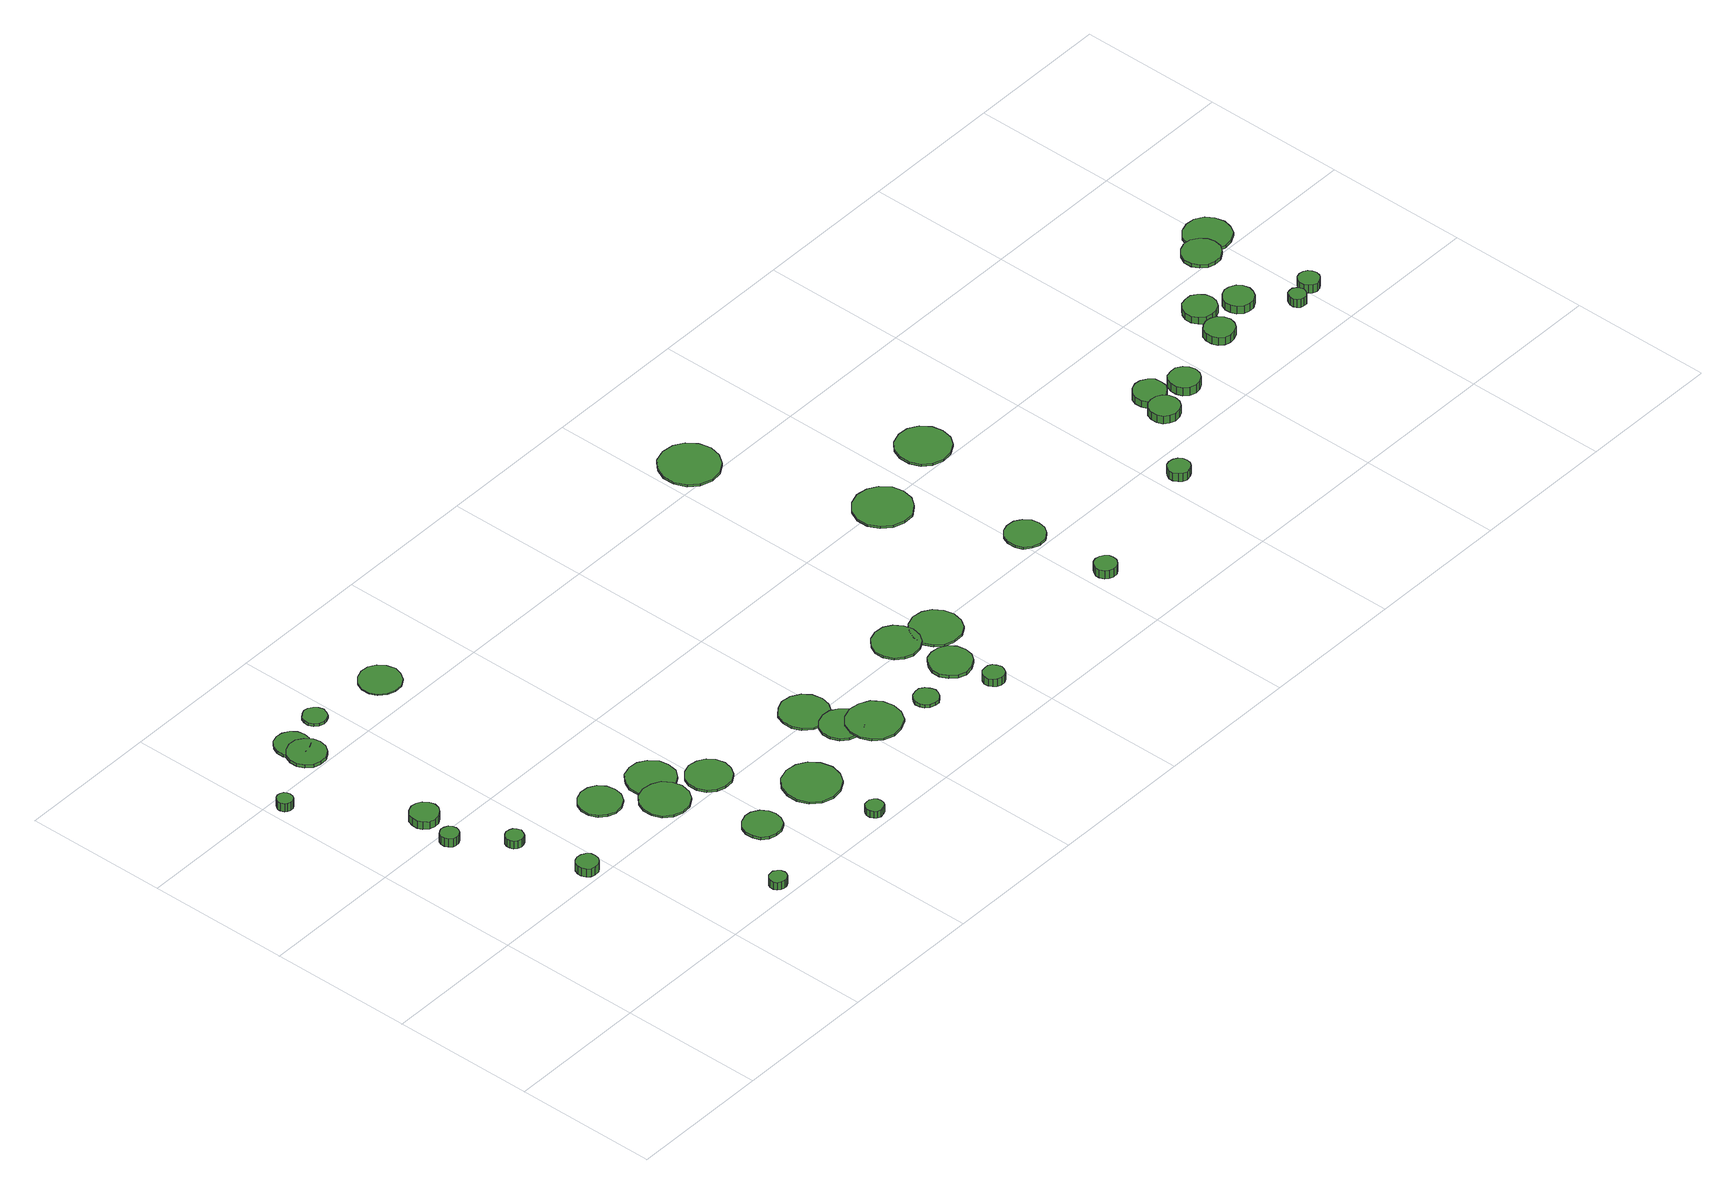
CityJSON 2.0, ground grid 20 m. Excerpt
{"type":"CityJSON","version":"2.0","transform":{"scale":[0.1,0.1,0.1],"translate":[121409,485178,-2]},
"CityObjects":{
"tree1":{"type":"SolitaryVegetationObject","attributes":{"function":"something"},"geometry":[{"type":"MultiSurface","lod":"1","boundaries":[[[0,1,2,3,4,5,6,7,8,9,10,11,12,13,14]],[[15,16,17,18,19,20,21,22,23,24,25,26,27,28,29]],[[0,29,28,1]],[[1,28,27,2]],[[2,27,26,3]],[[3,26,25,4]],[[4,25,24,5]],[[5,24,23,6]],[[6,23,22,7]],[[7,22,21,8]],[[8,21,20,9]],[[9,20,19,10]],[[10,19,18,11]],[[11,18,17,12]],[[12,17,16,13]],[[13,16,15,14]],[[14,15,29,0]]]}]},
"tree2":{"type":"SolitaryVegetationObject","attributes":{"function":"something"},"geometry":[{"type":"MultiSurface","lod":"1","boundaries":[[[30,31,32,33,34,35,36,37,38,39,40,41,42,43,44]],[[45,46,47,48,49,50,51,52,53,54,55,56,57,58,59]],[[30,59,58,31]],[[31,58,57,32]],[[32,57,56,33]],[[33,56,55,34]],[[34,55,54,35]],[[35,54,53,36]],[[36,53,52,37]],[[37,52,51,38]],[[38,51,50,39]],[[39,50,49,40]],[[40,49,48,41]],[[41,48,47,42]],[[42,47,46,43]],[[43,46,45,44]],[[44,45,59,30]]]}]},
"tree3":{"type":"SolitaryVegetationObject","attributes":{"function":"something"},"geometry":[{"type":"MultiSurface","lod":"1","boundaries":[[[60,61,62,63,64,65,66,67,68,69,70,71,72,73,74]],[[75,76,77,78,79,80,81,82,83,84,85,86,87,88,89]],[[60,89,88,61]],[[61,88,87,62]],[[62,87,86,63]],[[63,86,85,64]],[[64,85,84,65]],[[65,84,83,66]],[[66,83,82,67]],[[67,82,81,68]],[[68,81,80,69]],[[69,80,79,70]],[[70,79,78,71]],[[71,78,77,72]],[[72,77,76,73]],[[73,76,75,74]],[[74,75,89,60]]]}]},
"tree4":{"type":"SolitaryVegetationObject","attributes":{"function":"something"},"geometry":[{"type":"MultiSurface","lod":"1","boundaries":[[[90,91,92,93,94,95,96,97,98,99,100,101,102,103,104]],[[105,106,107,108,109,110,111,112,113,114,115,116,117,118,119]],[[90,119,118,91]],[[91,118,117,92]],[[92,117,116,93]],[[93,116,115,94]],[[94,115,114,95]],[[95,114,113,96]],[[96,113,112,97]],[[97,112,111,98]],[[98,111,110,99]],[[99,110,109,100]],[[100,109,108,101]],[[101,108,107,102]],[[102,107,106,103]],[[103,106,105,104]],[[104,105,119,90]]]}]},
"tree5":{"type":"SolitaryVegetationObject","attributes":{"function":"something"},"geometry":[{"type":"MultiSurface","lod":"1","boundaries":[[[120,121,122,123,124,125,126,127,128,129,130,131,132,133,134]],[[135,136,137,138,139,140,141,142,143,144,145,146,147,148,149]],[[120,149,148,121]],[[121,148,147,122]],[[122,147,146,123]],[[123,146,145,124]],[[124,145,144,125]],[[125,144,143,126]],[[126,143,142,127]],[[127,142,141,128]],[[128,141,140,129]],[[129,140,139,130]],[[130,139,138,131]],[[131,138,137,132]],[[132,137,136,133]],[[133,136,135,134]],[[134,135,149,120]]]}]},
"tree6":{"type":"SolitaryVegetationObject","attributes":{"function":"something"},"geometry":[{"type":"MultiSurface","lod":"1","boundaries":[[[150,151,152,153,154,155,156,157,158,159,160,161,162,163,164]],[[165,166,167,168,169,170,171,172,173,174,175,176,177,178,179]],[[150,179,178,151]],[[151,178,177,152]],[[152,177,176,153]],[[153,176,175,154]],[[154,175,174,155]],[[155,174,173,156]],[[156,173,172,157]],[[157,172,171,158]],[[158,171,170,159]],[[159,170,169,160]],[[160,169,168,161]],[[161,168,167,162]],[[162,167,166,163]],[[163,166,165,164]],[[164,165,179,150]]]}]},
"tree7":{"type":"SolitaryVegetationObject","attributes":{"function":"something"},"geometry":[{"type":"MultiSurface","lod":"1","boundaries":[[[180,181,182,183,184,185,186,187,188,189,190,191,192,193,194]],[[195,196,197,198,199,200,201,202,203,204,205,206,207,208,209]],[[180,209,208,181]],[[181,208,207,182]],[[182,207,206,183]],[[183,206,205,184]],[[184,205,204,185]],[[185,204,203,186]],[[186,203,202,187]],[[187,202,201,188]],[[188,201,200,189]],[[189,200,199,190]],[[190,199,198,191]],[[191,198,197,192]],[[192,197,196,193]],[[193,196,195,194]],[[194,195,209,180]]]}]},
"tree8":{"type":"SolitaryVegetationObject","attributes":{"function":"something"},"geometry":[{"type":"MultiSurface","lod":"1","boundaries":[[[210,211,212,213,214,215,216,217,218,219,220,221,222,223,224]],[[225,226,227,228,229,230,231,232,233,234,235,236,237,238,239]],[[210,239,238,211]],[[211,238,237,212]],[[212,237,236,213]],[[213,236,235,214]],[[214,235,234,215]],[[215,234,233,216]],[[216,233,232,217]],[[217,232,231,218]],[[218,231,230,219]],[[219,230,229,220]],[[220,229,228,221]],[[221,228,227,222]],[[222,227,226,223]],[[223,226,225,224]],[[224,225,239,210]]]}]},
"tree9":{"type":"SolitaryVegetationObject","attributes":{"function":"something"},"geometry":[{"type":"MultiSurface","lod":"1","boundaries":[[[240,241,242,243,244,245,246,247,248,249,250,251,252,253,254]],[[255,256,257,258,259,260,261,262,263,264,265,266,267,268,269]],[[240,269,268,241]],[[241,268,267,242]],[[242,267,266,243]],[[243,266,265,244]],[[244,265,264,245]],[[245,264,263,246]],[[246,263,262,247]],[[247,262,261,248]],[[248,261,260,249]],[[249,260,259,250]],[[250,259,258,251]],[[251,258,257,252]],[[252,257,256,253]],[[253,256,255,254]],[[254,255,269,240]]]}]},
"tree10":{"type":"SolitaryVegetationObject","attributes":{"function":"something"},"geometry":[{"type":"MultiSurface","lod":"1","boundaries":[[[270,271,272,273,274,275,276,277,278,279,280,281,282,283,284]],[[285,286,287,288,289,290,291,292,293,294,295,296,297,298,299]],[[270,299,298,271]],[[271,298,297,272]],[[272,297,296,273]],[[273,296,295,274]],[[274,295,294,275]],[[275,294,293,276]],[[276,293,292,277]],[[277,292,291,278]],[[278,291,290,279]],[[279,290,289,280]],[[280,289,288,281]],[[281,288,287,282]],[[282,287,286,283]],[[283,286,285,284]],[[284,285,299,270]]]}]},
"tree11":{"type":"SolitaryVegetationObject","attributes":{"function":"something"},"geometry":[{"type":"MultiSurface","lod":"1","boundaries":[[[300,301,302,303,304,305,306,307,308,309,310,311,312,313,314]],[[315,316,317,318,319,320,321,322,323,324,325,326,327,328,329]],[[300,329,328,301]],[[301,328,327,302]],[[302,327,326,303]],[[303,326,325,304]],[[304,325,324,305]],[[305,324,323,306]],[[306,323,322,307]],[[307,322,321,308]],[[308,321,320,309]],[[309,320,319,310]],[[310,319,318,311]],[[311,318,317,312]],[[312,317,316,313]],[[313,316,315,314]],[[314,315,329,300]]]}]},
"tree12":{"type":"SolitaryVegetationObject","attributes":{"function":"something"},"geometry":[{"type":"MultiSurface","lod":"1","boundaries":[[[330,331,332,333,334,335,336,337,338,339,340,341,342,343,344]],[[345,346,347,348,349,350,351,352,353,354,355,356,357,358,359]],[[330,359,358,331]],[[331,358,357,332]],[[332,357,356,333]],[[333,356,355,334]],[[334,355,354,335]],[[335,354,353,336]],[[336,353,352,337]],[[337,352,351,338]],[[338,351,350,339]],[[339,350,349,340]],[[340,349,348,341]],[[341,348,347,342]],[[342,347,346,343]],[[343,346,345,344]],[[344,345,359,330]]]}]},
"tree13":{"type":"SolitaryVegetationObject","attributes":{"function":"something"},"geometry":[{"type":"MultiSurface","lod":"1","boundaries":[[[360,361,362,363,364,365,366,367,368,369,370,371,372,373,374]],[[375,376,377,378,379,380,381,382,383,384,385,386,387,388,389]],[[360,389,388,361]],[[361,388,387,362]],[[362,387,386,363]],[[363,386,385,364]],[[364,385,384,365]],[[365,384,383,366]],[[366,383,382,367]],[[367,382,381,368]],[[368,381,380,369]],[[369,380,379,370]],[[370,379,378,371]],[[371,378,377,372]],[[372,377,376,373]],[[373,376,375,374]],[[374,375,389,360]]]}]},
"tree14":{"type":"SolitaryVegetationObject","attributes":{"function":"something"},"geometry":[{"type":"MultiSurface","lod":"1","boundaries":[[[390,391,392,393,394,395,396,397,398,399,400,401,402,403,404]],[[405,406,407,408,409,410,411,412,413,414,415,416,417,418,419]],[[390,419,418,391]],[[391,418,417,392]],[[392,417,416,393]],[[393,416,415,394]],[[394,415,414,395]],[[395,414,413,396]],[[396,413,412,397]],[[397,412,411,398]],[[398,411,410,399]],[[399,410,409,400]],[[400,409,408,401]],[[401,408,407,402]],[[402,407,406,403]],[[403,406,405,404]],[[404,405,419,390]]]}]},
"tree15":{"type":"SolitaryVegetationObject","attributes":{"function":"something"},"geometry":[{"type":"MultiSurface","lod":"1","boundaries":[[[420,421,422,423,424,425,426,427,428,429,430,431,432,433,434]],[[435,436,437,438,439,440,441,442,443,444,445,446,447,448,449]],[[420,449,448,421]],[[421,448,447,422]],[[422,447,446,423]],[[423,446,445,424]],[[424,445,444,425]],[[425,444,443,426]],[[426,443,442,427]],[[427,442,441,428]],[[428,441,440,429]],[[429,440,439,430]],[[430,439,438,431]],[[431,438,437,432]],[[432,437,436,433]],[[433,436,435,434]],[[434,435,449,420]]]}]},
"tree16":{"type":"SolitaryVegetationObject","attributes":{"function":"something"},"geometry":[{"type":"MultiSurface","lod":"1","boundaries":[[[450,451,452,453,454,455,456,457,458,459,460,461,462,463,464]],[[465,466,467,468,469,470,471,472,473,474,475,476,477,478,479]],[[450,479,478,451]],[[451,478,477,452]],[[452,477,476,453]],[[453,476,475,454]],[[454,475,474,455]],[[455,474,473,456]],[[456,473,472,457]],[[457,472,471,458]],[[458,471,470,459]],[[459,470,469,460]],[[460,469,468,461]],[[461,468,467,462]],[[462,467,466,463]],[[463,466,465,464]],[[464,465,479,450]]]}]},
"tree17":{"type":"SolitaryVegetationObject","attributes":{"function":"something"},"geometry":[{"type":"MultiSurface","lod":"1","boundaries":[[[480,481,482,483,484,485,486,487,488,489,490,491,492,493,494]],[[495,496,497,498,499,500,501,502,503,504,505,506,507,508,509]],[[480,509,508,481]],[[481,508,507,482]],[[482,507,506,483]],[[483,506,505,484]],[[484,505,504,485]],[[485,504,503,486]],[[486,503,502,487]],[[487,502,501,488]],[[488,501,500,489]],[[489,500,499,490]],[[490,499,498,491]],[[491,498,497,492]],[[492,497,496,493]],[[493,496,495,494]],[[494,495,509,480]]]}]},
"tree18":{"type":"SolitaryVegetationObject","attributes":{"function":"something"},"geometry":[{"type":"MultiSurface","lod":"1","boundaries":[[[510,511,512,513,514,515,516,517,518,519,520,521,522,523,524]],[[525,526,527,528,529,530,531,532,533,534,535,536,537,538,539]],[[510,539,538,511]],[[511,538,537,512]],[[512,537,536,513]],[[513,536,535,514]],[[514,535,534,515]],[[515,534,533,516]],[[516,533,532,517]],[[517,532,531,518]],[[518,531,530,519]],[[519,530,529,520]],[[520,529,528,521]],[[521,528,527,522]],[[522,527,526,523]],[[523,526,525,524]],[[524,525,539,510]]]}]},
"tree19":{"type":"SolitaryVegetationObject","attributes":{"function":"something"},"geometry":[{"type":"MultiSurface","lod":"1","boundaries":[[[540,541,542,543,544,545,546,547,548,549,550,551,552,553,554]],[[555,556,557,558,559,560,561,562,563,564,565,566,567,568,569]],[[540,569,568,541]],[[541,568,567,542]],[[542,567,566,543]],[[543,566,565,544]],[[544,565,564,545]],[[545,564,563,546]],[[546,563,562,547]],[[547,562,561,548]],[[548,561,560,549]],[[549,560,559,550]],[[550,559,558,551]],[[551,558,557,552]],[[552,557,556,553]],[[553,556,555,554]],[[554,555,569,540]]]}]},
"tree20":{"type":"SolitaryVegetationObject","attributes":{"function":"something"},"geometry":[{"type":"MultiSurface","lod":"1","boundaries":[[[570,571,572,573,574,575,576,577,578,579,580,581,582,583,584]],[[585,586,587,588,589,590,591,592,593,594,595,596,597,598,599]],[[570,599,598,571]],[[571,598,597,572]],[[572,597,596,573]],[[573,596,595,574]],[[574,595,594,575]],[[575,594,593,576]],[[576,593,592,577]],[[577,592,591,578]],[[578,591,590,579]],[[579,590,589,580]],[[580,589,588,581]],[[581,588,587,582]],[[582,587,586,583]],[[583,586,585,584]],[[584,585,599,570]]]}]},
"tree21":{"type":"SolitaryVegetationObject","attributes":{"function":"something"},"geometry":[{"type":"MultiSurface","lod":"1","boundaries":[[[600,601,602,603,604,605,606,607,608,609,610,611,612,613,614]],[[615,616,617,618,619,620,621,622,623,624,625,626,627,628,629]],[[600,629,628,601]],[[601,628,627,602]],[[602,627,626,603]],[[603,626,625,604]],[[604,625,624,605]],[[605,624,623,606]],[[606,623,622,607]],[[607,622,621,608]],[[608,621,620,609]],[[609,620,619,610]],[[610,619,618,611]],[[611,618,617,612]],[[612,617,616,613]],[[613,616,615,614]],[[614,615,629,600]]]}]},
"tree22":{"type":"SolitaryVegetationObject","attributes":{"function":"something"},"geometry":[{"type":"MultiSurface","lod":"1","boundaries":[[[630,631,632,633,634,635,636,637,638,639,640,641,642,643,644]],[[645,646,647,648,649,650,651,652,653,654,655,656,657,658,659]],[[630,659,658,631]],[[631,658,657,632]],[[632,657,656,633]],[[633,656,655,634]],[[634,655,654,635]],[[635,654,653,636]],[[636,653,652,637]],[[637,652,651,638]],[[638,651,650,639]],[[639,650,649,640]],[[640,649,648,641]],[[641,648,647,642]],[[642,647,646,643]],[[643,646,645,644]],[[644,645,659,630]]]}]},
"tree23":{"type":"SolitaryVegetationObject","attributes":{"function":"something"},"geometry":[{"type":"MultiSurface","lod":"1","boundaries":[[[660,661,662,663,664,665,666,667,668,669,670,671,672,673,674]],[[675,676,677,678,679,680,681,682,683,684,685,686,687,688,689]],[[660,689,688,661]],[[661,688,687,662]],[[662,687,686,663]],[[663,686,685,664]],[[664,685,684,665]],[[665,684,683,666]],[[666,683,682,667]],[[667,682,681,668]],[[668,681,680,669]],[[669,680,679,670]],[[670,679,678,671]],[[671,678,677,672]],[[672,677,676,673]],[[673,676,675,674]],[[674,675,689,660]]]}]},
"tree24":{"type":"SolitaryVegetationObject","attributes":{"function":"something"},"geometry":[{"type":"MultiSurface","lod":"1","boundaries":[[[690,691,692,693,694,695,696,697,698,699,700,701,702,703,704]],[[705,706,707,708,709,710,711,712,713,714,715,716,717,718,719]],[[690,719,718,691]],[[691,718,717,692]],[[692,717,716,693]],[[693,716,715,694]],[[694,715,714,695]],[[695,714,713,696]],[[696,713,712,697]],[[697,712,711,698]],[[698,711,710,699]],[[699,710,709,700]],[[700,709,708,701]],[[701,708,707,702]],[[702,707,706,703]],[[703,706,705,704]],[[704,705,719,690]]]}]},
"tree25":{"type":"SolitaryVegetationObject","attributes":{"function":"something"},"geometry":[{"type":"MultiSurface","lod":"1","boundaries":[[[720,721,722,723,724,725,726,727,728,729,730,731,732,733,734]],[[735,736,737,738,739,740,741,742,743,744,745,746,747,748,749]],[[720,749,748,721]],[[721,748,747,722]],[[722,747,746,723]],[[723,746,745,724]],[[724,745,744,725]],[[725,744,743,726]],[[726,743,742,727]],[[727,742,741,728]],[[728,741,740,729]],[[729,740,739,730]],[[730,739,738,731]],[[731,738,737,732]],[[732,737,736,733]],[[733,736,735,734]],[[734,735,749,720]]]}]},
"tree26":{"type":"SolitaryVegetationObject","attributes":{"function":"something"},"geometry":[{"type":"MultiSurface","lod":"1","boundaries":[[[750,751,752,753,754,755,756,757,758,759,760,761,762,763,764]],[[765,766,767,768,769,770,771,772,773,774,775,776,777,778,779]],[[750,779,778,751]],[[751,778,777,752]],[[752,777,776,753]],[[753,776,775,754]],[[754,775,774,755]],[[755,774,773,756]],[[756,773,772,757]],[[757,772,771,758]],[[758,771,770,759]],[[759,770,769,760]],[[760,769,768,761]],[[761,768,767,762]],[[762,767,766,763]],[[763,766,765,764]],[[764,765,779,750]]]}]},
"tree27":{"type":"SolitaryVegetationObject","attributes":{"function":"something"},"geometry":[{"type":"MultiSurface","lod":"1","boundaries":[[[780,781,782,783,784,785,786,787,788,789,790,791,792,793,794]],[[795,796,797,798,799,800,801,802,803,804,805,806,807,808,809]],[[780,809,808,781]],[[781,808,807,782]],[[782,807,806,783]],[[783,806,805,784]],[[784,805,804,785]],[[785,804,803,786]],[[786,803,802,787]],[[787,802,801,788]],[[788,801,800,789]],[[789,800,799,790]],[[790,799,798,791]],[[791,798,797,792]],[[792,797,796,793]],[[793,796,795,794]],[[794,795,809,780]]]}]},
"tree28":{"type":"SolitaryVegetationObject","attributes":{"function":"something"},"geometry":[{"type":"MultiSurface","lod":"1","boundaries":[[[810,811,812,813,814,815,816,817,818,819,820,821,822,823,824]],[[825,826,827,828,829,830,831,832,833,834,835,836,837,838,839]],[[810,839,838,811]],[[811,838,837,812]],[[812,837,836,813]],[[813,836,835,814]],[[814,835,834,815]],[[815,834,833,816]],[[816,833,832,817]],[[817,832,831,818]],[[818,831,830,819]],[[819,830,829,820]],[[820,829,828,821]],[[821,828,827,822]],[[822,827,826,823]],[[823,826,825,824]],[[824,825,839,810]]]}]},
"tree29":{"type":"SolitaryVegetationObject","attributes":{"function":"something"},"geometry":[{"type":"MultiSurface","lod":"1","boundaries":[[[840,841,842,843,844,845,846,847,848,849,850,851,852,853,854]],[[855,856,857,858,859,860,861,862,863,864,865,866,867,868,869]],[[840,869,868,841]],[[841,868,867,842]],[[842,867,866,843]],[[843,866,865,844]],[[844,865,864,845]],[[845,864,863,846]],[[846,863,862,847]],[[847,862,861,848]],[[848,861,860,849]],[[849,860,859,850]],[[850,859,858,851]],[[851,858,857,852]],[[852,857,856,853]],[[853,856,855,854]],[[854,855,869,840]]]}]},
"tree30":{"type":"SolitaryVegetationObject","attributes":{"function":"something"},"geometry":[{"type":"MultiSurface","lod":"1","boundaries":[[[870,871,872,873,874,875,876,877,878,879,880,881,882,883,884]],[[885,886,887,888,889,890,891,892,893,894,895,896,897,898,899]],[[870,899,898,871]],[[871,898,897,872]],[[872,897,896,873]],[[873,896,895,874]],[[874,895,894,875]],[[875,894,893,876]],[[876,893,892,877]],[[877,892,891,878]],[[878,891,890,879]],[[879,890,889,880]],[[880,889,888,881]],[[881,888,887,882]],[[882,887,886,883]],[[883,886,885,884]],[[884,885,899,870]]]}]},
"tree31":{"type":"SolitaryVegetationObject","attributes":{"function":"something"},"geometry":[{"type":"MultiSurface","lod":"1","boundaries":[[[900,901,902,903,904,905,906,907,908,909,910,911,912,913,914]],[[915,916,917,918,919,920,921,922,923,924,925,926,927,928,929]],[[900,929,928,901]],[[901,928,927,902]],[[902,927,926,903]],[[903,926,925,904]],[[904,925,924,905]],[[905,924,923,906]],[[906,923,922,907]],[[907,922,921,908]],[[908,921,920,909]],[[909,920,919,910]],[[910,919,918,911]],[[911,918,917,912]],[[912,917,916,913]],[[913,916,915,914]],[[914,915,929,900]]]}]},
"tree32":{"type":"SolitaryVegetationObject","attributes":{"function":"something"},"geometry":[{"type":"MultiSurface","lod":"1","boundaries":[[[930,931,932,933,934,935,936,937,938,939,940,941,942,943,944]],[[945,946,947,948,949,950,951,952,953,954,955,956,957,958,959]],[[930,959,958,931]],[[931,958,957,932]],[[932,957,956,933]],[[933,956,955,934]],[[934,955,954,935]],[[935,954,953,936]],[[936,953,952,937]],[[937,952,951,938]],[[938,951,950,939]],[[939,950,949,940]],[[940,949,948,941]],[[941,948,947,942]],[[942,947,946,943]],[[943,946,945,944]],[[944,945,959,930]]]}]},
"tree33":{"type":"SolitaryVegetationObject","attributes":{"function":"something"},"geometry":[{"type":"MultiSurface","lod":"1","boundaries":[[[960,961,962,963,964,965,966,967,968,969,970,971,972,973,974]],[[975,976,977,978,979,980,981,982,983,984,985,986,987,988,989]],[[960,989,988,961]],[[961,988,987,962]],[[962,987,986,963]],[[963,986,985,964]],[[964,985,984,965]],[[965,984,983,966]],[[966,983,982,967]],[[967,982,981,968]],[[968,981,980,969]],[[969,980,979,970]],[[970,979,978,971]],[[971,978,977,972]],[[972,977,976,973]],[[973,976,975,974]],[[974,975,989,960]]]}]},
"tree34":{"type":"SolitaryVegetationObject","attributes":{"function":"something"},"geometry":[{"type":"MultiSurface","lod":"1","boundaries":[[[990,991,992,993,994,995,996,997,998,999,1000,1001,1002,1003,1004]],[[1005,1006,1007,1008,1009,1010,1011,1012,1013,1014,1015,1016,1017,1018,1019]],[[990,1019,1018,991]],[[991,1018,1017,992]],[[992,1017,1016,993]],[[993,1016,1015,994]],[[994,1015,1014,995]],[[995,1014,1013,996]],[[996,1013,1012,997]],[[997,1012,1011,998]],[[998,1011,1010,999]],[[999,1010,1009,1000]],[[1000,1009,1008,1001]],[[1001,1008,1007,1002]],[[1002,1007,1006,1003]],[[1003,1006,1005,1004]],[[1004,1005,1019,990]]]}]},
"tree35":{"type":"SolitaryVegetationObject","attributes":{"function":"something"},"geometry":[{"type":"MultiSurface","lod":"1","boundaries":[[[1020,1021,1022,1023,1024,1025,1026,1027,1028,1029,1030,1031,1032,1033,1034]],[[1035,1036,1037,1038,1039,1040,1041,1042,1043,1044,1045,1046,1047,1048,1049]],[[1020,1049,1048,1021]],[[1021,1048,1047,1022]],[[1022,1047,1046,1023]],[[1023,1046,1045,1024]],[[1024,1045,1044,1025]],[[1025,1044,1043,1026]],[[1026,1043,1042,1027]],[[1027,1042,1041,1028]],[[1028,1041,1040,1029]],[[1029,1040,1039,1030]],[[1030,1039,1038,1031]],[[1031,1038,1037,1032]],[[1032,1037,1036,1033]],[[1033,1036,1035,1034]],[[1034,1035,1049,1020]]]}]},
"tree36":{"type":"SolitaryVegetationObject","attributes":{"function":"something"},"geometry":[{"type":"MultiSurface","lod":"1","boundaries":[[[1050,1051,1052,1053,1054,1055,1056,1057,1058,1059,1060,1061,1062,1063,1064]],[[1065,1066,1067,1068,1069,1070,1071,1072,1073,1074,1075,1076,1077,1078,1079]],[[1050,1079,1078,1051]],[[1051,1078,1077,1052]],[[1052,1077,1076,1053]],[[1053,1076,1075,1054]],[[1054,1075,1074,1055]],[[1055,1074,1073,1056]],[[1056,1073,1072,1057]],[[1057,1072,1071,1058]],[[1058,1071,1070,1059]],[[1059,1070,1069,1060]],[[1060,1069,1068,1061]],[[1061,1068,1067,1062]],[[1062,1067,1066,1063]],[[1063,1066,1065,1064]],[[1064,1065,1079,1050]]]}]},
"tree37":{"type":"SolitaryVegetationObject","attributes":{"function":"something"},"geometry":[{"type":"MultiSurface","lod":"1","boundaries":[[[1080,1081,1082,1083,1084,1085,1086,1087,1088,1089,1090,1091,1092,1093,1094]],[[1095,1096,1097,1098,1099,1100,1101,1102,1103,1104,1105,1106,1107,1108,1109]],[[1080,1109,1108,1081]],[[1081,1108,1107,1082]],[[1082,1107,1106,1083]],[[1083,1106,1105,1084]],[[1084,1105,1104,1085]],[[1085,1104,1103,1086]],[[1086,1103,1102,1087]],[[1087,1102,1101,1088]],[[1088,1101,1100,1089]],[[1089,1100,1099,1090]],[[1090,1099,1098,1091]],[[1091,1098,1097,1092]],[[1092,1097,1096,1093]],[[1093,1096,1095,1094]],[[1094,1095,1109,1080]]]}]},
"tree38":{"type":"SolitaryVegetationObject","attributes":{"function":"something"},"geometry":[{"type":"MultiSurface","lod":"1","boundaries":[[[1110,1111,1112,1113,1114,1115,1116,1117,1118,1119,1120,1121,1122,1123,1124]],[[1125,1126,1127,1128,1129,1130,1131,1132,1133,1134,1135,1136,1137,1138,1139]],[[1110,1139,1138,1111]],[[1111,1138,1137,1112]],[[1112,1137,1136,1113]],[[1113,1136,1135,1114]],[[1114,1135,1134,1115]],[[1115,1134,1133,1116]],[[1116,1133,1132,1117]],[[1117,1132,1131,1118]],[[1118,1131,1130,1119]],[[1119,1130,1129,1120]],[[1120,1129,1128,1121]],[[1121,1128,1127,1122]],[[1122,1127,1126,1123]],[[1123,1126,1125,1124]],[[1124,1125,1139,1110]]]}]},
"tree39":{"type":"SolitaryVegetationObject","attributes":{"function":"something"},"geometry":[{"type":"MultiSurface","lod":"1","boundaries":[[[1140,1141,1142,1143,1144,1145,1146,1147,1148,1149,1150,1151,1152,1153,1154]],[[1155,1156,1157,1158,1159,1160,1161,1162,1163,1164,1165,1166,1167,1168,1169]],[[1140,1169,1168,1141]],[[1141,1168,1167,1142]],[[1142,1167,1166,1143]],[[1143,1166,1165,1144]],[[1144,1165,1164,1145]],[[1145,1164,1163,1146]],[[1146,1163,1162,1147]],[[1147,1162,1161,1148]],[[1148,1161,1160,1149]],[[1149,1160,1159,1150]],[[1150,1159,1158,1151]],[[1151,1158,1157,1152]],[[1152,1157,1156,1153]],[[1153,1156,1155,1154]],[[1154,1155,1169,1140]]]}]},
"tree40":{"type":"SolitaryVegetationObject","attributes":{"function":"something"},"geometry":[{"type":"MultiSurface","lod":"1","boundaries":[[[1170,1171,1172,1173,1174,1175,1176,1177,1178,1179,1180,1181,1182,1183,1184]],[[1185,1186,1187,1188,1189,1190,1191,1192,1193,1194,1195,1196,1197,1198,1199]],[[1170,1199,1198,1171]],[[1171,1198,1197,1172]],[[1172,1197,1196,1173]],[[1173,1196,1195,1174]],[[1174,1195,1194,1175]],[[1175,1194,1193,1176]],[[1176,1193,1192,1177]],[[1177,1192,1191,1178]],[[1178,1191,1190,1179]],[[1179,1190,1189,1180]],[[1180,1189,1188,1181]],[[1181,1188,1187,1182]],[[1182,1187,1186,1183]],[[1183,1186,1185,1184]],[[1184,1185,1199,1170]]]}]},
"tree41":{"type":"SolitaryVegetationObject","attributes":{"function":"something"},"geometry":[{"type":"MultiSurface","lod":"1","boundaries":[[[1200,1201,1202,1203,1204,1205,1206,1207,1208,1209,1210,1211,1212,1213,1214]],[[1215,1216,1217,1218,1219,1220,1221,1222,1223,1224,1225,1226,1227,1228,1229]],[[1200,1229,1228,1201]],[[1201,1228,1227,1202]],[[1202,1227,1226,1203]],[[1203,1226,1225,1204]],[[1204,1225,1224,1205]],[[1205,1224,1223,1206]],[[1206,1223,1222,1207]],[[1207,1222,1221,1208]],[[1208,1221,1220,1209]],[[1209,1220,1219,1210]],[[1210,1219,1218,1211]],[[1211,1218,1217,1212]],[[1212,1217,1216,1213]],[[1213,1216,1215,1214]],[[1214,1215,1229,1200]]]}]}
},
"vertices":[
[27,578,25],[26,582,25],[24,586,25],[20,588,25],[15,589,25],[11,587,25],[8,584,25],[6,580,25],[6,576,25],[8,571,25],[11,568,25],[15,567,25],[20,567,25],[24,570,25],[26,573,25],[26,573,12],[24,570,12],[20,567,12],[15,567,12],[11,568,12],[8,571,12],[6,576,12],[6,580,12],[8,584,12],[11,587,12],[15,589,12],[20,588,12],[24,586,12],[26,582,12],[27,578,12],
[111,379,26],[110,384,26],[107,389,26],[102,391,26],[97,392,26],[92,390,26],[88,387,26],[86,382,26],[86,377,26],[88,372,26],[92,368,26],[97,367,26],[102,367,26],[107,370,26],[110,374,26],[110,374,13],[107,370,13],[102,367,13],[97,367,13],[92,368,13],[88,372,13],[86,377,13],[86,382,13],[88,387,13],[92,390,13],[97,392,13],[102,391,13],[107,389,13],[110,384,13],[111,379,13],
[183,214,26],[182,220,26],[178,225,26],[173,228,26],[166,229,26],[160,227,26],[156,223,26],[153,217,26],[153,211,26],[156,205,26],[160,201,26],[166,199,26],[173,200,26],[178,203,26],[182,208,26],[182,208,13],[178,203,13],[173,200,13],[166,199,13],[160,201,13],[156,205,13],[153,211,13],[153,217,13],[156,223,13],[160,227,13],[166,229,13],[173,228,13],[178,225,13],[182,220,13],[183,214,13],
[130,430,24],[128,438,24],[123,445,24],[116,449,24],[108,450,24],[100,447,24],[94,442,24],[91,434,24],[91,426,24],[94,419,24],[100,413,24],[108,411,24],[116,412,24],[123,416,24],[128,422,24],[128,422,12],[123,416,12],[116,412,12],[108,411,12],[100,413,12],[94,419,12],[91,426,12],[91,434,12],[94,442,12],[100,447,12],[108,450,12],[116,449,12],[123,445,12],[128,438,12],[130,430,12],
[163,318,23],[161,323,23],[158,327,23],[154,329,23],[149,330,23],[144,328,23],[140,325,23],[138,320,23],[138,315,23],[140,310,23],[144,307,23],[149,305,23],[154,306,23],[158,308,23],[161,313,23],[161,313,11],[158,308,11],[154,306,11],[149,305,11],[144,307,11],[140,310,11],[138,315,11],[138,320,11],[140,325,11],[144,328,11],[149,330,11],[154,329,11],[158,327,11],[161,323,11],[163,318,11],
[136,623,16],[134,633,16],[127,642,16],[118,648,16],[107,649,16],[97,645,16],[89,638,16],[85,628,16],[85,617,16],[89,608,16],[97,600,16],[107,597,16],[118,598,16],[127,603,16],[134,612,16],[134,612,11],[127,603,11],[118,598,11],[107,597,11],[97,600,11],[89,608,11],[85,617,11],[85,628,11],[89,638,11],[97,645,11],[107,649,11],[118,648,11],[127,642,11],[134,633,11],[136,623,11],
[135,647,15],[133,657,15],[127,665,15],[118,670,15],[108,671,15],[99,668,15],[92,661,15],[88,652,15],[88,642,15],[92,633,15],[99,627,15],[108,624,15],[118,625,15],[127,630,15],[133,638,15],[133,638,11],[127,630,11],[118,625,11],[108,624,11],[99,627,11],[92,633,11],[88,642,11],[88,652,11],[92,661,11],[99,668,11],[108,671,11],[118,670,11],[127,665,11],[133,657,11],[135,647,11],
[315,18,23],[314,23,23],[311,27,23],[306,30,23],[302,30,23],[297,29,23],[293,25,23],[291,21,23],[291,16,23],[293,11,23],[297,8,23],[302,7,23],[306,7,23],[311,10,23],[314,14,23],[314,14,11],[311,10,11],[306,7,11],[302,7,11],[297,8,11],[293,11,11],[291,16,11],[291,21,11],[293,25,11],[297,29,11],[302,30,11],[306,30,11],[311,27,11],[314,23,11],[315,18,11],
[309,290,11],[307,302,11],[300,312,11],[289,318,11],[277,319,11],[266,315,11],[257,307,11],[252,296,11],[252,284,11],[257,273,11],[266,265,11],[277,261,11],[289,262,11],[300,268,11],[307,278,11],[307,278,8],[300,268,8],[289,262,8],[277,261,8],[266,265,8],[257,273,8],[252,284,8],[252,296,8],[257,307,8],[266,315,8],[277,319,8],[289,318,8],[300,312,8],[307,302,8],[309,290,8],
[187,661,15],[185,668,15],[181,673,15],[175,677,15],[169,678,15],[162,675,15],[157,671,15],[154,665,15],[154,658,15],[157,652,15],[162,647,15],[169,645,15],[175,646,15],[181,649,15],[185,655,15],[185,655,11],[181,649,11],[175,646,11],[169,645,11],[162,647,11],[157,652,11],[154,658,11],[154,665,11],[157,671,11],[162,675,11],[169,678,11],[175,677,11],[181,673,11],[185,668,11],[187,661,11],
[368,231,12],[365,244,12],[357,256,12],[345,262,12],[331,264,12],[318,260,12],[307,250,12],[302,238,12],[302,224,12],[307,211,12],[318,202,12],[331,198,12],[345,199,12],[357,206,12],[365,217,12],[365,217,9],[357,206,9],[345,199,9],[331,198,9],[318,202,9],[307,211,9],[302,224,9],[302,238,9],[307,250,9],[318,260,9],[331,264,9],[345,262,9],[357,256,9],[365,244,9],[368,231,9],
[400,106,15],[398,116,15],[392,125,15],[382,131,15],[372,132,15],[361,128,15],[353,121,15],[349,111,15],[349,100,15],[353,90,15],[361,83,15],[372,80,15],[382,81,15],[392,86,15],[398,95,15],[398,95,11],[392,86,11],[382,81,11],[372,80,11],[361,83,11],[353,90,11],[349,100,11],[349,111,11],[353,121,11],[361,128,11],[372,132,11],[382,131,11],[392,125,11],[398,116,11],[400,106,11],
[390,273,9],[388,286,9],[379,298,9],[367,305,9],[354,306,9],[340,302,9],[330,292,9],[324,280,9],[324,266,9],[330,253,9],[340,244,9],[354,240,9],[367,241,9],[379,248,9],[388,259,9],[388,259,6],[379,248,6],[367,241,6],[354,240,6],[340,244,6],[330,253,6],[324,266,6],[324,280,6],[330,292,6],[340,302,6],[354,306,6],[367,305,6],[379,298,6],[388,286,6],[390,273,6],
[438,221,10],[435,234,10],[428,244,10],[417,250,10],[404,252,10],[392,248,10],[382,239,10],[377,228,10],[377,215,10],[382,203,10],[392,195,10],[404,191,10],[417,192,10],[428,199,10],[435,209,10],[435,209,7],[428,199,7],[417,192,7],[404,191,7],[392,195,7],[382,203,7],[377,215,7],[377,228,7],[382,239,7],[392,248,7],[404,252,7],[417,250,7],[428,244,7],[435,234,7],[438,221,7],
[308,648,11],[305,660,11],[298,670,11],[288,676,11],[276,677,11],[265,673,11],[256,665,11],[251,654,11],[251,642,11],[256,632,11],[265,624,11],[276,620,11],[288,621,11],[298,627,11],[305,637,11],[305,637,9],[298,627,9],[288,621,9],[276,620,9],[265,624,9],[256,632,9],[251,642,9],[251,654,9],[256,665,9],[265,673,9],[276,677,9],[288,676,9],[298,670,9],[305,660,9],[308,648,9],
[498,18,22],[497,23,22],[494,27,22],[489,30,22],[484,30,22],[479,29,22],[476,25,22],[474,21,22],[474,16,22],[476,11,22],[479,8,22],[484,6,22],[489,7,22],[494,9,22],[497,13,22],[497,13,11],[494,9,11],[489,7,11],[484,6,11],[479,8,11],[476,11,11],[474,16,11],[474,21,11],[476,25,11],[479,29,11],[484,30,11],[489,30,11],[494,27,11],[497,23,11],[498,18,11],
[517,114,12],[513,130,12],[504,143,12],[490,151,12],[474,153,12],[458,148,12],[446,137,12],[440,122,12],[440,106,12],[446,91,12],[458,80,12],[474,75,12],[490,77,12],[504,85,12],[513,98,12],[513,98,9],[504,85,9],[490,77,9],[474,75,9],[458,80,9],[446,91,9],[440,106,9],[440,122,9],[446,137,9],[458,148,9],[474,153,9],[490,151,9],[504,143,9],[513,130,9],[517,114,9],
[617,160,11],[615,172,11],[607,182,11],[597,188,11],[585,189,11],[573,185,11],[564,177,11],[559,166,11],[559,154,11],[564,143,11],[573,135,11],[585,131,11],[597,132,11],[607,138,11],[615,148,11],[615,148,8],[607,138,8],[597,132,8],[585,131,8],[573,135,8],[564,143,8],[559,154,8],[559,166,8],[564,177,8],[573,185,8],[585,189,8],[597,188,8],[607,182,8],[615,172,8],[617,160,8],
[611,212,9],[608,226,9],[600,237,9],[588,244,9],[574,246,9],[561,241,9],[550,232,9],[545,219,9],[545,205,9],[550,193,9],[561,183,9],[574,179,9],[588,181,9],[600,188,9],[608,199,9],[608,199,6],[600,188,6],[588,181,6],[574,179,6],[561,183,6],[550,193,6],[545,205,6],[545,219,6],[550,232,6],[561,241,6],[574,246,6],[588,244,6],[600,237,6],[608,226,6],[611,212,6],
[654,132,14],[651,147,14],[642,160,14],[628,167,14],[613,169,14],[598,164,14],[587,154,14],[581,140,14],[581,124,14],[587,110,14],[598,100,14],[613,95,14],[628,97,14],[642,104,14],[651,117,14],[651,117,11],[642,104,11],[628,97,11],[613,95,11],[598,100,11],[587,110,11],[581,124,11],[581,140,11],[587,154,11],[598,164,11],[613,169,11],[628,167,11],[642,160,11],[651,147,11],[654,132,11],
[709,111,16],[707,118,16],[703,124,16],[697,128,16],[690,128,16],[683,126,16],[678,121,16],[675,115,16],[675,108,16],[678,102,16],[683,97,16],[690,95,16],[697,95,16],[703,99,16],[707,105,16],[707,105,11],[703,99,11],[697,95,11],[690,95,11],[683,97,11],[678,102,11],[675,108,11],[675,115,11],[678,121,11],[683,126,11],[690,128,11],[697,128,11],[703,124,11],[707,118,11],[709,111,11],
[790,73,23],[788,79,23],[785,84,23],[780,87,23],[774,87,23],[768,86,23],[764,82,23],[761,76,23],[761,70,23],[764,65,23],[768,61,23],[774,59,23],[780,59,23],[785,62,23],[788,67,23],[788,67,11],[785,62,11],[780,59,11],[774,59,11],[768,61,11],[764,65,11],[761,70,11],[761,76,11],[764,82,11],[768,86,11],[774,87,11],[780,87,11],[785,84,11],[788,79,11],[790,73,11],
[793,134,15],[791,146,15],[784,156,15],[773,162,15],[761,163,15],[750,160,15],[741,151,15],[736,140,15],[736,128,15],[741,117,15],[750,109,15],[761,105,15],[773,107,15],[784,113,15],[791,123,15],[791,123,10],[784,113,10],[773,107,10],[761,105,10],[750,109,10],[741,117,10],[736,128,10],[736,140,10],[741,151,10],[750,160,10],[761,163,10],[773,162,10],[784,156,10],[791,146,10],[793,134,10],
[784,212,11],[781,225,11],[773,236,11],[762,243,11],[748,244,11],[736,240,11],[726,231,11],[720,219,11],[720,206,11],[726,193,11],[736,185,11],[748,180,11],[762,182,11],[773,188,11],[781,199,11],[781,199,8],[773,188,8],[762,182,8],[748,180,8],[736,185,8],[726,193,8],[720,206,8],[720,219,8],[726,231,8],[736,240,8],[748,244,8],[762,243,8],[773,236,8],[781,225,8],[784,212,8],
[839,193,11],[836,207,11],[828,219,11],[816,226,11],[801,228,11],[787,223,11],[777,213,11],[771,200,11],[771,186,11],[777,173,11],[787,163,11],[801,159,11],[816,160,11],[828,167,11],[836,179,11],[836,179,8],[828,167,8],[816,160,8],[801,159,8],[787,163,8],[777,173,8],[771,186,8],[771,200,8],[777,213,8],[787,223,8],[801,228,8],[816,226,8],[828,219,8],[836,207,8],[839,193,8],
[887,631,9],[883,648,9],[873,662,9],[859,670,9],[842,672,9],[825,667,9],[813,655,9],[806,640,9],[806,623,9],[813,607,9],[825,596,9],[842,590,9],[859,592,9],[873,601,9],[883,615,9],[883,615,6],[873,601,6],[859,592,6],[842,590,6],[825,596,6],[813,607,6],[806,623,6],[806,640,6],[813,655,6],[825,667,6],[842,672,6],[859,670,6],[873,662,6],[883,648,6],[887,631,6],
[1038,104,25],[1037,110,25],[1033,115,25],[1028,118,25],[1021,119,25],[1015,117,25],[1011,112,25],[1008,107,25],[1008,101,25],[1011,95,25],[1015,91,25],[1021,89,25],[1028,89,25],[1033,93,25],[1037,98,25],[1037,98,12],[1033,93,12],[1028,89,12],[1021,89,12],[1015,91,12],[1011,95,12],[1008,101,12],[1008,107,12],[1011,112,12],[1015,117,12],[1021,119,12],[1028,118,12],[1033,115,12],[1037,110,12],[1038,104,12],
[981,398,7],[978,414,7],[968,427,7],[954,435,7],[938,437,7],[922,432,7],[910,421,7],[903,406,7],[903,390,7],[910,375,7],[922,364,7],[938,359,7],[954,360,7],[968,369,7],[978,382,7],[978,382,4],[968,369,4],[954,360,4],[938,359,4],[922,364,4],[910,375,4],[903,390,4],[903,406,4],[910,421,4],[922,432,4],[938,437,4],[954,435,4],[968,427,4],[978,414,4],[981,398,4],
[1039,226,13],[1037,237,13],[1030,246,13],[1021,252,13],[1009,253,13],[999,250,13],[990,242,13],[986,232,13],[986,220,13],[990,210,13],[999,203,13],[1009,199,13],[1021,200,13],[1030,206,13],[1037,215,13],[1037,215,10],[1030,206,10],[1021,200,10],[1009,199,10],[999,203,10],[990,210,10],[986,220,10],[986,232,10],[990,242,10],[999,250,10],[1009,253,10],[1021,252,10],[1030,246,10],[1037,237,10],[1039,226,10],
[1101,437,7],[1098,452,7],[1089,465,7],[1075,473,7],[1060,474,7],[1045,469,7],[1034,459,7],[1028,445,7],[1028,429,7],[1034,415,7],[1045,405,7],[1060,400,7],[1075,402,7],[1089,410,7],[1098,422,7],[1098,422,4],[1089,410,4],[1075,402,4],[1060,400,4],[1045,405,4],[1034,415,4],[1028,429,4],[1028,445,4],[1034,459,4],[1045,469,4],[1060,474,4],[1075,473,4],[1089,465,4],[1098,452,4],[1101,437,4],
[1240,158,24],[1239,164,24],[1235,169,24],[1230,172,24],[1223,173,24],[1217,171,24],[1213,167,24],[1210,161,24],[1210,155,24],[1213,149,24],[1217,145,24],[1223,143,24],[1230,144,24],[1235,147,24],[1239,152,24],[1239,152,11],[1235,147,11],[1230,144,11],[1223,143,11],[1217,145,11],[1213,149,11],[1210,155,11],[1210,161,11],[1213,167,11],[1217,171,11],[1223,173,11],[1230,172,11],[1235,169,11],[1239,164,11],[1240,158,11],
[1322,248,24],[1320,256,24],[1315,263,24],[1308,267,24],[1299,268,24],[1291,266,24],[1284,260,24],[1281,252,24],[1281,243,24],[1284,235,24],[1291,230,24],[1299,227,24],[1308,228,24],[1315,232,24],[1320,239,24],[1320,239,12],[1315,232,12],[1308,228,12],[1299,227,12],[1291,230,12],[1284,235,12],[1281,243,12],[1281,252,12],[1284,260,12],[1291,266,12],[1299,268,12],[1308,267,12],[1315,263,12],[1320,256,12],[1322,248,12],
[1336,283,21],[1335,292,21],[1329,299,21],[1321,304,21],[1312,305,21],[1303,302,21],[1296,296,21],[1293,288,21],[1293,278,21],[1296,270,21],[1303,264,21],[1312,261,21],[1321,262,21],[1329,267,21],[1335,274,21],[1335,274,10],[1329,267,10],[1321,262,10],[1312,261,10],[1303,264,10],[1296,270,10],[1293,278,10],[1293,288,10],[1296,296,10],[1303,302,10],[1312,305,10],[1321,304,10],[1329,299,10],[1335,292,10],[1336,283,10],
[1379,264,25],[1377,272,25],[1372,279,25],[1364,284,25],[1356,284,25],[1347,282,25],[1341,276,25],[1338,268,25],[1338,260,25],[1341,252,25],[1347,246,25],[1356,243,25],[1364,244,25],[1372,248,25],[1377,255,25],[1377,255,12],[1372,248,12],[1364,244,12],[1356,243,12],[1347,246,12],[1341,252,12],[1338,260,12],[1338,268,12],[1341,276,12],[1347,282,12],[1356,284,12],[1364,284,12],[1372,279,12],[1377,272,12],[1379,264,12],
[1482,295,23],[1480,304,23],[1475,311,23],[1467,315,23],[1459,316,23],[1451,313,23],[1444,308,23],[1441,300,23],[1441,291,23],[1444,283,23],[1451,277,23],[1459,275,23],[1467,276,23],[1475,280,23],[1480,287,23],[1480,287,11],[1475,280,11],[1467,276,11],[1459,275,11],[1451,277,11],[1444,283,11],[1441,291,11],[1441,300,11],[1444,308,11],[1451,313,11],[1459,316,11],[1467,315,11],[1475,311,11],[1480,304,11],[1482,295,11],
[1501,342,21],[1499,351,21],[1493,359,21],[1485,364,21],[1476,364,21],[1467,362,21],[1460,355,21],[1456,347,21],[1456,337,21],[1460,329,21],[1467,322,21],[1476,320,21],[1485,321,21],[1493,325,21],[1499,333,21],[1499,333,10],[1493,325,10],[1485,321,10],[1476,320,10],[1467,322,10],[1460,329,10],[1456,337,10],[1456,347,10],[1460,355,10],[1467,362,10],[1476,364,10],[1485,364,10],[1493,359,10],[1499,351,10],[1501,342,10],
[1542,316,24],[1540,325,24],[1535,332,24],[1527,336,24],[1519,337,24],[1511,334,24],[1504,328,24],[1501,320,24],[1501,312,24],[1504,304,24],[1511,298,24],[1519,296,24],[1527,296,24],[1535,301,24],[1540,308,24],[1540,308,12],[1535,301,12],[1527,296,12],[1519,296,12],[1511,298,12],[1504,304,12],[1501,312,12],[1501,320,12],[1504,328,12],[1511,334,12],[1519,337,12],[1527,336,12],[1535,332,12],[1540,325,12],[1542,316,12],
[1585,265,23],[1584,269,23],[1581,273,23],[1577,276,23],[1572,276,23],[1567,275,23],[1564,271,23],[1562,267,23],[1562,262,23],[1564,258,23],[1567,254,23],[1572,253,23],[1577,253,23],[1581,256,23],[1584,260,23],[1584,260,10],[1581,256,10],[1577,253,10],[1572,253,10],[1567,254,10],[1564,258,10],[1562,262,10],[1562,267,10],[1564,271,10],[1567,275,10],[1572,276,10],[1577,276,10],[1581,273,10],[1584,269,10],[1585,265,10],
[1620,273,23],[1618,279,23],[1615,284,23],[1610,287,23],[1604,288,23],[1598,286,23],[1594,282,23],[1591,276,23],[1591,270,23],[1594,265,23],[1598,261,23],[1604,259,23],[1610,260,23],[1615,263,23],[1618,267,23],[1618,267,10],[1615,263,10],[1610,260,10],[1604,259,10],[1598,261,10],[1594,265,10],[1591,270,10],[1591,276,10],[1594,282,10],[1598,286,10],[1604,288,10],[1610,287,10],[1615,284,10],[1618,279,10],[1620,273,10],
[1590,414,15],[1588,424,15],[1581,433,15],[1572,439,15],[1561,440,15],[1551,436,15],[1543,429,15],[1538,419,15],[1538,408,15],[1543,398,15],[1551,391,15],[1561,388,15],[1572,389,15],[1581,394,15],[1588,403,15],[1588,403,10],[1581,394,10],[1572,389,10],[1561,388,10],[1551,391,10],[1543,398,10],[1538,408,10],[1538,419,10],[1543,429,10],[1551,436,10],[1561,440,10],[1572,439,10],[1581,433,10],[1588,424,10],[1590,414,10],
[1628,431,14],[1625,444,14],[1618,455,14],[1606,462,14],[1593,463,14],[1580,459,14],[1570,450,14],[1565,438,14],[1565,425,14],[1570,412,14],[1580,403,14],[1593,399,14],[1606,401,14],[1618,407,14],[1625,418,14],[1625,418,10],[1618,407,10],[1606,401,10],[1593,399,10],[1580,403,10],[1570,412,10],[1565,425,10],[1565,438,10],[1570,450,10],[1580,459,10],[1593,463,10],[1606,462,10],[1618,455,10],[1625,444,10],[1628,431,10]
]}
